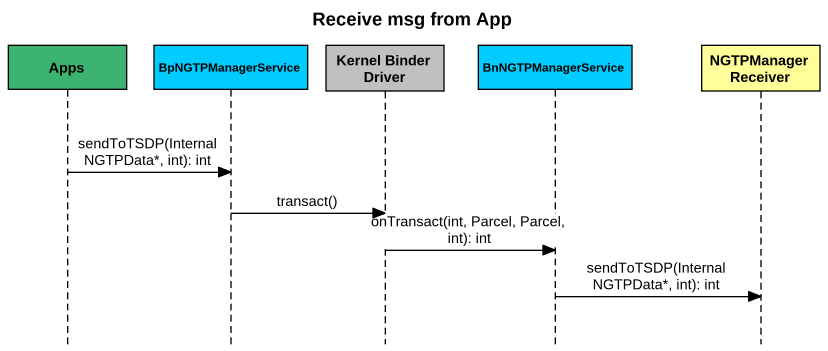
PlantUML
@startuml
title Receive msg from App
hide footbox
participant Apps #3CB371
participant BpNGTPManagerService #00CCFF
participant "Kernel Binder Driver" as Kernel_Binder_Driver #C0C0C0
participant BnNGTPManagerService #00CCFF
participant NGTPManagerReceiver #FFFE99

Apps -> BpNGTPManagerService : sendToTSDP(InternalNGTPData*, int): int
BpNGTPManagerService -> Kernel_Binder_Driver : transact()
Kernel_Binder_Driver -> BnNGTPManagerService : onTransact(int, Parcel, Parcel, int): int
BnNGTPManagerService -> NGTPManagerReceiver : sendToTSDP(InternalNGTPData*, int): int
@enduml
